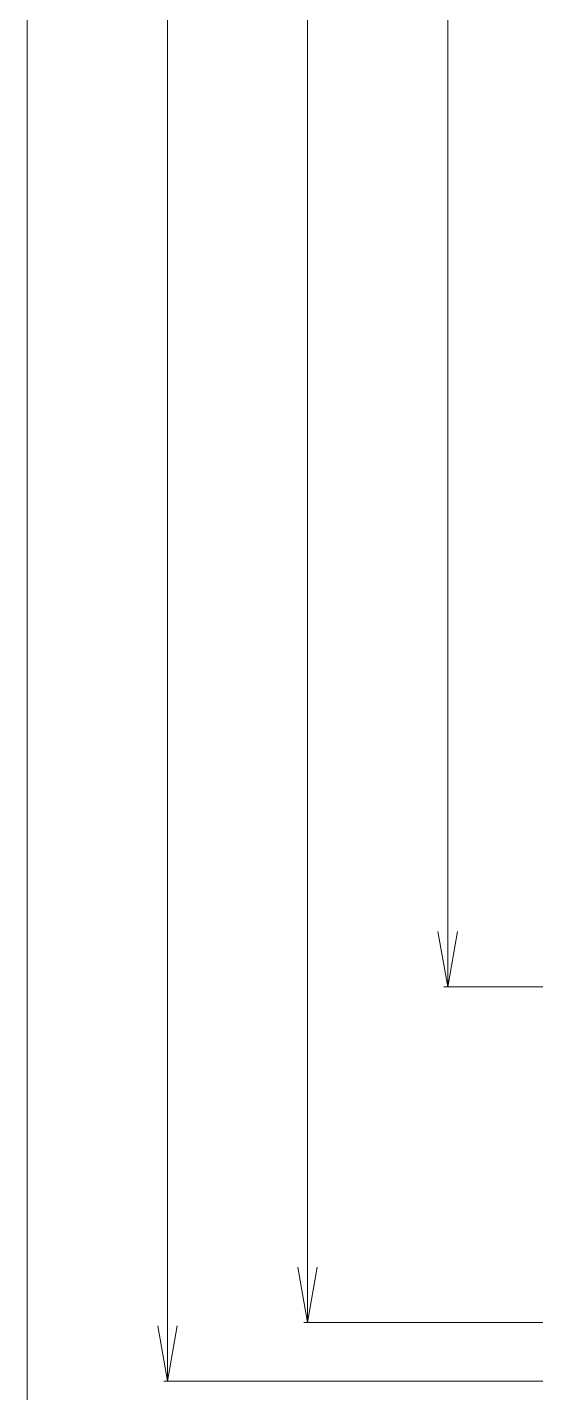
# Model space of a CAD drawing. Header units: millimetres. Extents: x 120 to 10915, y 515 to 8014.
# Drawn here: x 170 to 442, y 894 to 1625 of the extents above; entities that cross this region are included whole.
import ezdxf

# ---------------------------------------------------------------- set-up
doc = ezdxf.new("R2010")
doc.units = ezdxf.units.MM
doc.layers.add('201_Dimensions', color=7, linetype='Continuous', lineweight=13)

# ---------------------------------------------------------------- blocks, each defined once
blk = doc.blocks.new('BLOCK93')
at = {"layer": '201_Dimensions', "color": 2, "lineweight": 18}
blk.add_line((170, -1498.052856), (170, 1488.319824), dxfattribs=at)
blk = doc.blocks.new('BLOCK94')
at = {"layer": '201_Dimensions', "color": 2, "lineweight": 18}
for p, q in [((245, -1269.319824), (245, 1269.319824)), ((2000, -1269.319824), (243, -1269.319824))]:
    blk.add_line(p, q, dxfattribs=at)
blk.add_lwpolyline([(239.790558, -1239.775635), (245, -1269.319824), (250.209442, -1239.775635)], dxfattribs=at)
blk = doc.blocks.new('BLOCK108')
at = {"layer": '201_Dimensions', "color": 2, "lineweight": 18}
for p, q in [((320, -1238), (320, 1238)), ((1950, -1238), (318, -1238))]:
    blk.add_line(p, q, dxfattribs=at)
blk.add_lwpolyline([(314.790558, -1208.455811), (320, -1238), (325.209442, -1208.455811)], dxfattribs=at)
blk = doc.blocks.new('BLOCK109')
at = {"layer": '201_Dimensions', "color": 2, "lineweight": 18}
for p, q in [((395, -1058.5), (395, 1058.5)), ((1950, -1058.5), (393, -1058.5))]:
    blk.add_line(p, q, dxfattribs=at)
blk.add_lwpolyline([(389.790558, -1028.955811), (395, -1058.5), (400.209442, -1028.955811)], dxfattribs=at)

msp = doc.modelspace()

# ---------------------------------------------------------------- block references
at = {"layer": '201_Dimensions', "lineweight": 0}
for name in ['BLOCK93', 'BLOCK94', 'BLOCK108', 'BLOCK109']:
    msp.add_blockref(name, (0, 2170), dxfattribs=at)

doc.saveas('drawing.dxf')
